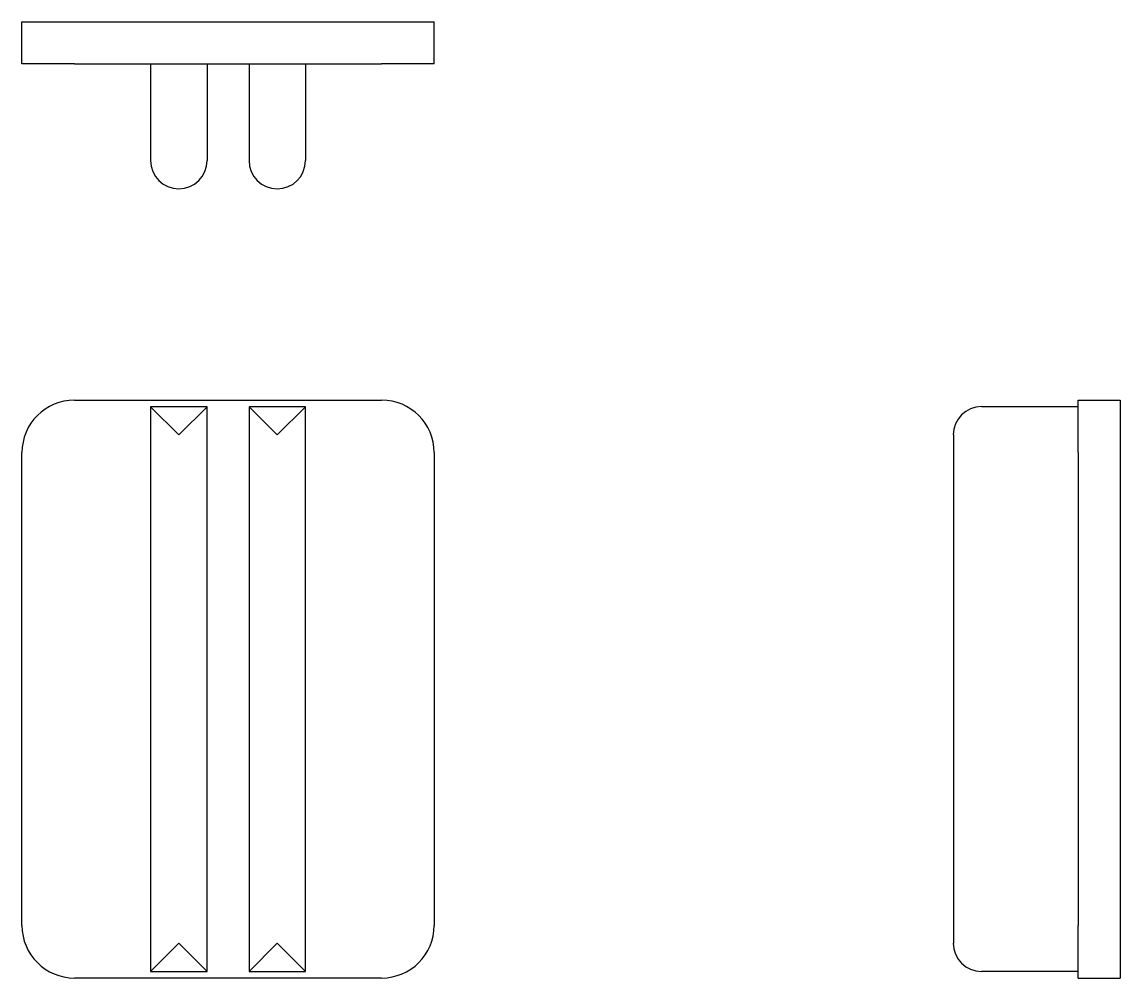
# Model space of a CAD drawing. Header units: millimetres. Extents: x 47 to 237, y 7 to 172.
import ezdxf

# ---------------------------------------------------------------- set-up
doc = ezdxf.new("R2010")
doc.units = ezdxf.units.MM

msp = doc.modelspace()

# ---------------------------------------------------------------- linework, layer by layer
at = {"color": 7, "linetype": 'Continuous', "lineweight": 25}
for p, q in [((47.32, 165.16), (47.32, 172.43)), ((47.32, 172.43), (56.41, 172.43)), ((56.41, 172.43), (109.59, 172.43)), ((109.59, 172.43), (118.68, 172.43)), ((118.68, 165.16), (118.68, 172.43)), ((56.41, 165.16), (47.32, 165.16)), ((56.41, 165.16), (109.59, 165.16)), ((69.59, 165.16), (69.59, 148.45)), ((79.36, 165.16), (79.36, 148.45)), ((86.64, 165.16), (86.64, 148.45)), ((96.41, 165.16), (96.41, 148.45)), ((118.68, 165.16), (109.59, 165.16)), ((56.41, 107), (109.59, 107)), ((230.16, 107), (237.43, 107)), ((230.16, 97.91), (230.16, 107)), ((237.43, 107), (237.43, 97.91)), ((69.59, 105.86), (69.59, 8.14)), ((74.48, 100.98), (69.59, 105.86)), ((79.36, 105.86), (69.59, 105.86)), ((74.48, 100.98), (79.36, 105.86)), ((79.36, 8.14), (79.36, 105.86)), ((91.52, 100.98), (86.64, 105.86)), ((96.41, 105.86), (86.64, 105.86)), ((86.64, 105.86), (86.64, 8.14)), ((91.52, 100.98), (96.41, 105.86)), ((96.41, 8.14), (96.41, 105.86)), ((230.16, 105.86), (213.45, 105.86)), ((208.57, 100.98), (208.57, 13.02)), ((47.32, 16.09), (47.32, 97.91)), ((118.68, 97.91), (118.68, 16.09)), ((230.16, 97.91), (230.16, 16.09)), ((237.43, 97.91), (237.43, 16.09)), ((230.16, 7), (230.16, 16.09)), ((237.43, 16.09), (237.43, 7)), ((74.48, 13.02), (69.59, 8.14)), ((74.48, 13.02), (79.36, 8.14)), ((91.52, 13.02), (86.64, 8.14)), ((91.52, 13.02), (96.41, 8.14)), ((69.59, 8.14), (79.36, 8.14)), ((86.64, 8.14), (96.41, 8.14)), ((230.16, 8.14), (213.45, 8.14)), ((109.59, 7), (56.41, 7)), ((230.16, 7), (237.43, 7))]:
    msp.add_line(p, q, dxfattribs=at)
for centre, radius, start, end in [((74.48, 148.45), 4.89, 180, 270), ((74.48, 148.45), 4.89, 270, 0), ((91.52, 148.45), 4.89, 180, 270), ((91.52, 148.45), 4.89, 270, 0), ((56.41, 97.91), 9.09, 90, 180), ((109.59, 97.91), 9.09, 0, 90), ((213.45, 100.98), 4.89, 90, 180), ((56.41, 16.09), 9.09, 180, 270), ((109.59, 16.09), 9.09, 270, 0), ((213.45, 13.02), 4.89, 180, 270)]:
    msp.add_arc(centre, radius, start, end, dxfattribs=at)

doc.saveas('drawing.dxf')
